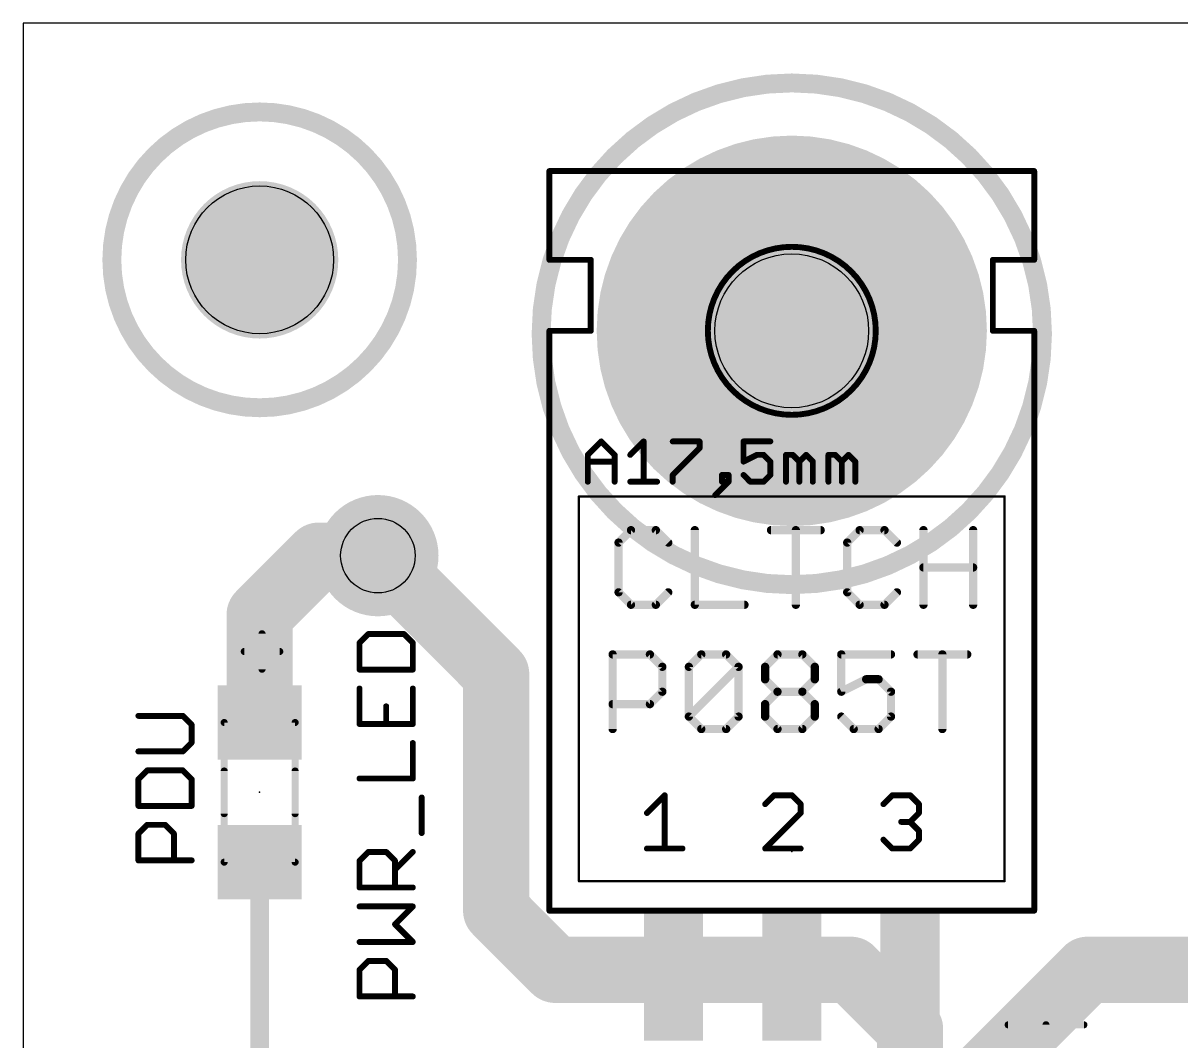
# Model space of a CAD drawing. Extents: x 0 to 5.5, y 0 to 2.75.
# Drawn here: x 0 to 0.979, y 1.89 to 2.75 of the extents above; entities that cross this region are included whole.
import ezdxf

# ---------------------------------------------------------------- set-up
doc = ezdxf.new("R2010")
doc.units = 0
for name, color, linetype in [('1', 14, 'CONTINUOUS'), ('16', 174, 'CONTINUOUS'), ('18', 94, 'CONTINUOUS'), ('20', 178, 'CONTINUOUS'), ('21', 250, 'CONTINUOUS'), ('22', 250, 'CONTINUOUS'), ('23', 178, 'CONTINUOUS'), ('25', 250, 'CONTINUOUS'), ('27', 250, 'CONTINUOUS'), ('29', 250, 'CONTINUOUS'), ('30', 250, 'CONTINUOUS'), ('31', 250, 'CONTINUOUS'), ('42', 174, 'CONTINUOUS'), ('43', 94, 'CONTINUOUS'), ('44', 250, 'CONTINUOUS'), ('51', 250, 'CONTINUOUS')]:
    doc.layers.add(name, color=color, linetype=linetype)

# ---------------------------------------------------------------- blocks, each defined once
blk = doc.blocks.new('RECT')
blk.add_solid([(-0.5, -0.5), (0.5, -0.5), (-0.5, 0.5), (0.5, 0.5)])
blk = doc.blocks.new('ROUNDV')
at = {"const_width": 0.5}
blk.add_lwpolyline([(0, -0.25, 1), (0, 0.25, 1), (0, -0.25)], format="xyb", dxfattribs=at)

msp = doc.modelspace()

# ---------------------------------------------------------------- linework, layer by layer
at = {"layer": '1'}
for points, const_width in [([(0.25, 2.3), (0.2, 2.25)], 0.056), ([(0.3, 2.3), (0.25, 2.3)], 0.056), ([(0.2, 2.25), (0.2, 2.159)], 0.056), ([(0.2, 2.041), (0.2, 1.800394)], 0.016)]:
    msp.add_lwpolyline(points, dxfattribs=dict(at, const_width=const_width))
for points, const_width in [([(0.25, 2.314, 1), (0.25, 2.286)], 0.028), ([(0.259899, 2.290101, 1), (0.240101, 2.309899)], 0.028), ([(0.3, 2.286, 1), (0.3, 2.314)], 0.028), ([(0.214, 2.25, 1), (0.186, 2.25)], 0.028), ([(0.190101, 2.259899, 1), (0.209899, 2.240101)], 0.028), ([(0.186, 2.159, 1), (0.214, 2.159)], 0.028), ([(0.204, 2.041, 1), (0.196, 2.041)], 0.008)]:
    msp.add_lwpolyline(points, format="xyb", dxfattribs=dict(at, const_width=const_width))
at = {"layer": '16', "const_width": 0.056}
for points in [[(0.4, 2.2), (0.3, 2.3)], [(0.4, 2), (0.4, 2.2)], [(0.45, 1.95), (0.4, 2)], [(0.7, 1.95), (0.45, 1.95)], [(0.75, 1.9), (0.7, 1.95)], [(0.9, 1.95), (0.75, 1.8)], [(1.25, 1.95), (0.9, 1.95)], [(0.75, 1.8), (0.75, 1.9)]]:
    msp.add_lwpolyline(points, dxfattribs=at)
at = {"layer": '16', "const_width": 0.028}
for points in [[(0.309899, 2.309899, 1), (0.290101, 2.290101)], [(0.414, 2.2, 1), (0.386, 2.2)], [(0.390101, 2.190101, 1), (0.409899, 2.209899)], [(0.409899, 2.009899, 1), (0.390101, 1.990101)], [(0.386, 2, 1), (0.414, 2)], [(0.45, 1.964, 1), (0.45, 1.936)], [(0.709899, 1.959899, 1), (0.690101, 1.940101)], [(0.7, 1.936, 1), (0.7, 1.964)], [(0.9, 1.964, 1), (0.9, 1.936)], [(0.909899, 1.940101, 1), (0.890101, 1.959899)], [(0.440101, 1.940101, 1), (0.459899, 1.959899)], [(0.764, 1.9, 1), (0.736, 1.9)], [(0.740101, 1.890101, 1), (0.759899, 1.909899)]]:
    msp.add_lwpolyline(points, format="xyb", dxfattribs=at)
at = {"layer": '20'}
for p, q in [((5.5, 2.75), (0, 2.75)), ((0, 2.75), (0, 0))]:
    msp.add_line(p, q, dxfattribs=at)
for centre, radius in [((0.2, 2.55), 0.0625), ((0.65, 2.49), 0.065)]:
    msp.add_circle(centre, radius, dxfattribs=at)
at = {"layer": '21'}
for points, const_width in [([(0.2, 2.425, 1), (0.2, 2.675, 1), (0.2, 2.425)], 0.016), ([(0.445, 2.62625, 1), (0.445, 2.62375)], 0.0025), ([(0.44625, 2.625, 1), (0.44375, 2.625)], 0.0025), ([(0.85625, 2.625, 1), (0.85375, 2.625)], 0.0025), ([(0.855, 2.62375, 1), (0.855, 2.62625)], 0.0025), ([(0.65, 2.419, 1), (0.65, 2.561, 1), (0.65, 2.419)], 0.005), ([(0.445, 2.55125, 1), (0.445, 2.54875)], 0.0025), ([(0.44375, 2.55, 1), (0.44625, 2.55)], 0.0025), ([(0.48125, 2.55, 1), (0.47875, 2.55)], 0.0025), ([(0.48, 2.54875, 1), (0.48, 2.55125)], 0.0025), ([(0.82125, 2.55, 1), (0.81875, 2.55)], 0.0025), ([(0.82, 2.55125, 1), (0.82, 2.54875)], 0.0025), ([(0.85375, 2.55, 1), (0.85625, 2.55)], 0.0025), ([(0.855, 2.54875, 1), (0.855, 2.55125)], 0.0025), ([(0.44625, 2.49, 1), (0.44375, 2.49)], 0.0025), ([(0.445, 2.49125, 1), (0.445, 2.48875)], 0.0025), ([(0.47875, 2.49, 1), (0.48125, 2.49)], 0.0025), ([(0.48, 2.48875, 1), (0.48, 2.49125)], 0.0025), ([(0.82, 2.49125, 1), (0.82, 2.48875)], 0.0025), ([(0.81875, 2.49, 1), (0.82125, 2.49)], 0.0025), ([(0.85625, 2.49, 1), (0.85375, 2.49)], 0.0025), ([(0.855, 2.48875, 1), (0.855, 2.49125)], 0.0025), ([(0.489727, 2.397413, 1), (0.487959, 2.395645)], 0.0025), ([(0.489727, 2.395645, 1), (0.487959, 2.397413)], 0.0025), ([(0.526004, 2.396529, 1), (0.523504, 2.396529)], 0.0025), ([(0.525638, 2.395645, 1), (0.52387, 2.397413)], 0.0025), ([(0.549321, 2.397779, 1), (0.549321, 2.395279)], 0.0025), ([(0.573257, 2.396529, 1), (0.570757, 2.396529)], 0.0025), ([(0.572007, 2.395279, 1), (0.572007, 2.397779)], 0.0025), ([(0.609172, 2.397779, 1), (0.609172, 2.395279)], 0.0025), ([(0.610422, 2.396529, 1), (0.607922, 2.396529)], 0.0025), ([(0.631859, 2.395279, 1), (0.631859, 2.397779)], 0.0025), ([(0.570757, 2.390858, 1), (0.573257, 2.390858)], 0.0025), ([(0.572891, 2.389974, 1), (0.571123, 2.391741)], 0.0025), ([(0.47875, 2.385186, 1), (0.47625, 2.385186)], 0.0025), ([(0.476616, 2.38607, 1), (0.478384, 2.384302)], 0.0025), ([(0.4775, 2.380765, 1), (0.4775, 2.378265)], 0.0025), ([(0.501436, 2.385186, 1), (0.498936, 2.385186)], 0.0025), ([(0.499302, 2.384302, 1), (0.50107, 2.38607)], 0.0025), ([(0.500186, 2.378265, 1), (0.500186, 2.380765)], 0.0025), ([(0.512527, 2.38607, 1), (0.514295, 2.384302)], 0.0025), ([(0.608613, 2.380633, 1), (0.609732, 2.378396)], 0.0025), ([(0.607922, 2.379515, 1), (0.610422, 2.379515)], 0.0025), ([(0.620516, 2.386436, 1), (0.620516, 2.383936)], 0.0025), ([(0.621075, 2.384068, 1), (0.619956, 2.386304)], 0.0025), ([(0.627071, 2.38607, 1), (0.625303, 2.384302)], 0.0025), ([(0.626187, 2.383936, 1), (0.626187, 2.386436)], 0.0025), ([(0.633109, 2.379515, 1), (0.630609, 2.379515)], 0.0025), ([(0.630975, 2.378631, 1), (0.632742, 2.380398)], 0.0025), ([(0.646333, 2.385186, 1), (0.643833, 2.385186)], 0.0025), ([(0.645083, 2.386436, 1), (0.645083, 2.383936)], 0.0025), ([(0.651639, 2.38607, 1), (0.649871, 2.384302)], 0.0025), ([(0.650755, 2.383936, 1), (0.650755, 2.386436)], 0.0025), ([(0.657676, 2.379515, 1), (0.655176, 2.379515)], 0.0025), ([(0.655542, 2.380398, 1), (0.65731, 2.378631)], 0.0025), ([(0.655542, 2.378631, 1), (0.65731, 2.380398)], 0.0025), ([(0.662982, 2.38607, 1), (0.661214, 2.384302)], 0.0025), ([(0.662982, 2.384302, 1), (0.661214, 2.38607)], 0.0025), ([(0.669019, 2.379515, 1), (0.666519, 2.379515)], 0.0025), ([(0.666885, 2.378631, 1), (0.668653, 2.380398)], 0.0025), ([(0.682244, 2.385186, 1), (0.679744, 2.385186)], 0.0025), ([(0.680994, 2.386436, 1), (0.680994, 2.383936)], 0.0025), ([(0.687549, 2.38607, 1), (0.685781, 2.384302)], 0.0025), ([(0.686665, 2.383936, 1), (0.686665, 2.386436)], 0.0025), ([(0.693587, 2.379515, 1), (0.691087, 2.379515)], 0.0025), ([(0.691453, 2.380398, 1), (0.693221, 2.378631)], 0.0025), ([(0.691453, 2.378631, 1), (0.693221, 2.380398)], 0.0025), ([(0.698892, 2.38607, 1), (0.697124, 2.384302)], 0.0025), ([(0.698892, 2.384302, 1), (0.697124, 2.38607)], 0.0025), ([(0.70493, 2.379515, 1), (0.70243, 2.379515)], 0.0025), ([(0.702796, 2.378631, 1), (0.704564, 2.380398)], 0.0025), ([(0.550571, 2.368172, 1), (0.548071, 2.368172)], 0.0025), ([(0.548437, 2.369055, 1), (0.550205, 2.367288)], 0.0025), ([(0.590904, 2.369422, 1), (0.590904, 2.366922)], 0.0025), ([(0.592154, 2.368172, 1), (0.589654, 2.368172)], 0.0025), ([(0.597825, 2.368172, 1), (0.595325, 2.368172)], 0.0025), ([(0.596575, 2.366922, 1), (0.596575, 2.369422)], 0.0025), ([(0.610056, 2.369055, 1), (0.608289, 2.367288)], 0.0025), ([(0.630609, 2.368172, 1), (0.633109, 2.368172)], 0.0025), ([(0.632742, 2.367288, 1), (0.630975, 2.369055)], 0.0025), ([(0.47625, 2.3625, 1), (0.47875, 2.3625)], 0.0025), ([(0.498936, 2.3625, 1), (0.501436, 2.3625)], 0.0025), ([(0.513411, 2.36375, 1), (0.513411, 2.36125)], 0.0025), ([(0.523504, 2.3625, 1), (0.526004, 2.3625)], 0.0025), ([(0.536097, 2.36125, 1), (0.536097, 2.36375)], 0.0025), ([(0.548071, 2.3625, 1), (0.550571, 2.3625)], 0.0025), ([(0.590904, 2.36375, 1), (0.590904, 2.36125)], 0.0025), ([(0.589654, 2.3625, 1), (0.592154, 2.3625)], 0.0025), ([(0.595325, 2.3625, 1), (0.597825, 2.3625)], 0.0025), ([(0.597459, 2.361616, 1), (0.595691, 2.363384)], 0.0025), ([(0.596575, 2.36125, 1), (0.596575, 2.36375)], 0.0025), ([(0.614844, 2.36375, 1), (0.614844, 2.36125)], 0.0025), ([(0.61396, 2.361616, 1), (0.615728, 2.363384)], 0.0025), ([(0.625303, 2.363384, 1), (0.627071, 2.361616)], 0.0025), ([(0.626187, 2.36125, 1), (0.626187, 2.36375)], 0.0025), ([(0.643833, 2.3625, 1), (0.646333, 2.3625)], 0.0025), ([(0.655176, 2.3625, 1), (0.657676, 2.3625)], 0.0025), ([(0.666519, 2.3625, 1), (0.669019, 2.3625)], 0.0025), ([(0.679744, 2.3625, 1), (0.682244, 2.3625)], 0.0025), ([(0.691087, 2.3625, 1), (0.693587, 2.3625)], 0.0025), ([(0.70243, 2.3625, 1), (0.70493, 2.3625)], 0.0025), ([(0.47, 2.3505, 1), (0.47, 2.3495)], 0.001), ([(0.4705, 2.35, 1), (0.4695, 2.35)], 0.001), ([(0.584348, 2.352041, 1), (0.586116, 2.350273)], 0.0025), ([(0.8305, 2.35, 1), (0.8295, 2.35)], 0.001), ([(0.83, 2.3495, 1), (0.83, 2.3505)], 0.001), ([(0.2035, 2.234, 1), (0.2005, 2.234)], 0.003), ([(0.187, 2.2205, 1), (0.187, 2.2175)], 0.003), ([(0.217, 2.2175, 1), (0.217, 2.2205)], 0.003), ([(0.2005, 2.204, 1), (0.2035, 2.204)], 0.003), ([(0.1715, 2.118, 1), (0.1685, 2.118)], 0.003), ([(0.2315, 2.118, 1), (0.2285, 2.118)], 0.003), ([(0.1685, 2.082, 1), (0.1715, 2.082)], 0.003), ([(0.2285, 2.082, 1), (0.2315, 2.082)], 0.003), ([(0.47, 2.0255, 1), (0.47, 2.0245)], 0.001), ([(0.4695, 2.025, 1), (0.4705, 2.025)], 0.001), ([(0.8295, 2.025, 1), (0.8305, 2.025)], 0.001), ([(0.83, 2.0245, 1), (0.83, 2.0255)], 0.001), ([(0.445, 2.00125, 1), (0.445, 1.99875)], 0.0025), ([(0.44375, 2, 1), (0.44625, 2)], 0.0025), ([(0.85375, 2, 1), (0.85625, 2)], 0.0025), ([(0.855, 1.99875, 1), (0.855, 2.00125)], 0.0025), ([(0.832945, 1.905023, 1), (0.832945, 1.902023)], 0.003), ([(0.866473, 1.903523, 1), (0.863473, 1.903523)], 0.003), ([(0.897, 1.902023, 1), (0.897, 1.905023)], 0.003)]:
    msp.add_lwpolyline(points, format="xyb", dxfattribs=dict(at, const_width=const_width))
for points, const_width in [([(0.855, 2.625), (0.445, 2.625)], 0.005), ([(0.445, 2.55), (0.445, 2.625)], 0.005), ([(0.855, 2.55), (0.855, 2.625)], 0.005), ([(0.48, 2.55), (0.445, 2.55)], 0.005), ([(0.48, 2.49), (0.48, 2.55)], 0.005), ([(0.82, 2.49), (0.82, 2.55)], 0.005), ([(0.82, 2.55), (0.855, 2.55)], 0.005), ([(0.445, 2), (0.445, 2.49)], 0.005), ([(0.445, 2.49), (0.48, 2.49)], 0.005), ([(0.855, 2.49), (0.82, 2.49)], 0.005), ([(0.855, 2), (0.855, 2.49)], 0.005), ([(0.4775, 2.385186), (0.488843, 2.396529)], 0.005), ([(0.488843, 2.396529), (0.500186, 2.385186)], 0.005), ([(0.513411, 2.385186), (0.524754, 2.396529)], 0.005), ([(0.524754, 2.396529), (0.524754, 2.3625)], 0.005), ([(0.549321, 2.396529), (0.572007, 2.396529)], 0.005), ([(0.572007, 2.396529), (0.572007, 2.390858)], 0.005), ([(0.631859, 2.396529), (0.609172, 2.396529)], 0.005), ([(0.609172, 2.396529), (0.609172, 2.379515)], 0.005), ([(0.572007, 2.390858), (0.549321, 2.368172)], 0.005), ([(0.4775, 2.3625), (0.4775, 2.385186)], 0.005), ([(0.4775, 2.379515), (0.500186, 2.379515)], 0.005), ([(0.500186, 2.385186), (0.500186, 2.3625)], 0.005), ([(0.609172, 2.379515), (0.620516, 2.385186)], 0.005), ([(0.620516, 2.385186), (0.626187, 2.385186)], 0.005), ([(0.626187, 2.385186), (0.631859, 2.379515)], 0.005), ([(0.631859, 2.379515), (0.631859, 2.368172)], 0.005), ([(0.645083, 2.3625), (0.645083, 2.385186)], 0.005), ([(0.645083, 2.385186), (0.650755, 2.385186)], 0.005), ([(0.650755, 2.385186), (0.656426, 2.379515)], 0.005), ([(0.656426, 2.379515), (0.662098, 2.385186)], 0.005), ([(0.656426, 2.379515), (0.656426, 2.3625)], 0.005), ([(0.662098, 2.385186), (0.667769, 2.379515)], 0.005), ([(0.667769, 2.379515), (0.667769, 2.3625)], 0.005), ([(0.680994, 2.3625), (0.680994, 2.385186)], 0.005), ([(0.680994, 2.385186), (0.686665, 2.385186)], 0.005), ([(0.686665, 2.385186), (0.692337, 2.379515)], 0.005), ([(0.692337, 2.379515), (0.698008, 2.385186)], 0.005), ([(0.692337, 2.379515), (0.692337, 2.3625)], 0.005), ([(0.698008, 2.385186), (0.70368, 2.379515)], 0.005), ([(0.70368, 2.379515), (0.70368, 2.3625)], 0.005), ([(0.549321, 2.368172), (0.549321, 2.3625)], 0.005), ([(0.596575, 2.368172), (0.590904, 2.368172)], 0.005), ([(0.590904, 2.368172), (0.590904, 2.3625)], 0.005), ([(0.596575, 2.3625), (0.596575, 2.368172)], 0.005), ([(0.614844, 2.3625), (0.609172, 2.368172)], 0.005), ([(0.631859, 2.368172), (0.626187, 2.3625)], 0.005), ([(0.513411, 2.3625), (0.536097, 2.3625)], 0.005), ([(0.585232, 2.351157), (0.596575, 2.3625)], 0.005), ([(0.590904, 2.3625), (0.596575, 2.3625)], 0.005), ([(0.626187, 2.3625), (0.614844, 2.3625)], 0.005), ([(0.83, 2.35), (0.47, 2.35)], 0.002), ([(0.47, 2.025), (0.47, 2.35)], 0.002), ([(0.83, 2.35), (0.83, 2.025)], 0.002), ([(0.202, 2.234), (0.202, 2.204)], 0.006), ([(0.187, 2.219), (0.217, 2.219)], 0.006), ([(0.17, 2.118), (0.17, 2.082)], 0.006), ([(0.23, 2.082), (0.23, 2.118)], 0.006), ([(0.47, 2.025), (0.83, 2.025)], 0.002), ([(0.445, 2), (0.855, 2)], 0.005), ([(0.832945, 1.903523), (0.897, 1.903523)], 0.006), ([(0.864973, 1.86082), (0.864973, 1.903523)], 0.006)]:
    msp.add_lwpolyline(points, dxfattribs=dict(at, const_width=const_width))
at = {"layer": '22', "const_width": 0.016}
msp.add_lwpolyline([(0.65, 2.2755, 1), (0.65, 2.6995, 1), (0.65, 2.2755)], format="xyb", dxfattribs=at)
at = {"layer": '23'}
for p in [(0.2, 2.1), (0.65, 2.05)]:
    msp.add_point(p, dxfattribs=at)
at = {"layer": '25'}
for points, const_width in [([(0.514009, 2.321554), (0.5035, 2.311045)], 0.007), ([(0.535027, 2.321554), (0.514009, 2.321554)], 0.007), ([(0.545536, 2.311045), (0.535027, 2.321554)], 0.007), ([(0.567955, 2.321554), (0.567955, 2.2585)], 0.007), ([(0.63241, 2.321554), (0.674446, 2.321554)], 0.007), ([(0.653428, 2.2585), (0.653428, 2.321554)], 0.007), ([(0.707374, 2.321554), (0.696865, 2.311045)], 0.007), ([(0.728392, 2.321554), (0.707374, 2.321554)], 0.007), ([(0.738901, 2.311045), (0.728392, 2.321554)], 0.007), ([(0.76132, 2.2585), (0.76132, 2.321554)], 0.007), ([(0.803356, 2.321554), (0.803356, 2.2585)], 0.007), ([(0.5035, 2.311045), (0.5035, 2.269009)], 0.007), ([(0.696865, 2.311045), (0.696865, 2.269009)], 0.007), ([(0.76132, 2.290027), (0.803356, 2.290027)], 0.007), ([(0.5035, 2.269009), (0.514009, 2.2585)], 0.007), ([(0.535027, 2.2585), (0.545536, 2.269009)], 0.007), ([(0.696865, 2.269009), (0.707374, 2.2585)], 0.007), ([(0.728392, 2.2585), (0.738901, 2.269009)], 0.007), ([(0.514009, 2.2585), (0.535027, 2.2585)], 0.007), ([(0.567955, 2.2585), (0.609991, 2.2585)], 0.007), ([(0.707374, 2.2585), (0.728392, 2.2585)], 0.007), ([(0.134994, 2.164604), (0.097462, 2.164604)], 0.005), ([(0.1425, 2.157098), (0.134994, 2.164604)], 0.005), ([(0.1425, 2.142085), (0.1425, 2.157098)], 0.005), ([(0.134994, 2.134578), (0.1425, 2.142085)], 0.005), ([(0.097462, 2.134578), (0.134994, 2.134578)], 0.005), ([(0.104968, 2.118565), (0.097462, 2.111058)], 0.005), ([(0.134994, 2.118565), (0.104968, 2.118565)], 0.005), ([(0.1425, 2.111058), (0.134994, 2.118565)], 0.005), ([(0.097462, 2.111058), (0.097462, 2.088539)], 0.005), ([(0.1425, 2.088539), (0.1425, 2.111058)], 0.005), ([(0.097462, 2.088539), (0.1425, 2.088539)], 0.005), ([(0.097462, 2.065019), (0.104968, 2.072526)], 0.005), ([(0.097462, 2.0425), (0.097462, 2.065019)], 0.005), ([(0.104968, 2.072526), (0.119981, 2.072526)], 0.005), ([(0.119981, 2.072526), (0.127487, 2.065019)], 0.005), ([(0.127487, 2.065019), (0.127487, 2.0425)], 0.005), ([(0.1425, 2.0425), (0.097462, 2.0425)], 0.005)]:
    msp.add_lwpolyline(points, dxfattribs=dict(at, const_width=const_width))
for points, const_width in [([(0.514009, 2.323304, 1), (0.514009, 2.319804)], 0.0035), ([(0.515246, 2.320316, 1), (0.512772, 2.322791)], 0.0035), ([(0.536264, 2.322791, 1), (0.53379, 2.320316)], 0.0035), ([(0.535027, 2.319804, 1), (0.535027, 2.323304)], 0.0035), ([(0.569705, 2.321554, 1), (0.566205, 2.321554)], 0.0035), ([(0.63241, 2.323304, 1), (0.63241, 2.319804)], 0.0035), ([(0.655178, 2.321554, 1), (0.651678, 2.321554)], 0.0035), ([(0.674446, 2.319804, 1), (0.674446, 2.323304)], 0.0035), ([(0.707374, 2.323304, 1), (0.707374, 2.319804)], 0.0035), ([(0.708611, 2.320316, 1), (0.706136, 2.322791)], 0.0035), ([(0.729629, 2.322791, 1), (0.727154, 2.320316)], 0.0035), ([(0.728392, 2.319804, 1), (0.728392, 2.323304)], 0.0035), ([(0.76307, 2.321554, 1), (0.75957, 2.321554)], 0.0035), ([(0.805106, 2.321554, 1), (0.801606, 2.321554)], 0.0035), ([(0.50525, 2.311045, 1), (0.50175, 2.311045)], 0.0035), ([(0.502263, 2.312282, 1), (0.504737, 2.309807)], 0.0035), ([(0.544298, 2.309807, 1), (0.546773, 2.312282)], 0.0035), ([(0.695627, 2.312282, 1), (0.698102, 2.309807)], 0.0035), ([(0.698615, 2.311045, 1), (0.695115, 2.311045)], 0.0035), ([(0.737663, 2.309807, 1), (0.740138, 2.312282)], 0.0035), ([(0.76132, 2.291777, 1), (0.76132, 2.288277)], 0.0035), ([(0.803356, 2.288277, 1), (0.803356, 2.291777)], 0.0035), ([(0.504737, 2.270246, 1), (0.502263, 2.267772)], 0.0035), ([(0.546773, 2.267772, 1), (0.544298, 2.270246)], 0.0035), ([(0.698102, 2.270246, 1), (0.695627, 2.267772)], 0.0035), ([(0.740138, 2.267772, 1), (0.737663, 2.270246)], 0.0035), ([(0.50175, 2.269009, 1), (0.50525, 2.269009)], 0.0035), ([(0.514009, 2.26025, 1), (0.514009, 2.25675)], 0.0035), ([(0.535027, 2.25675, 1), (0.535027, 2.26025)], 0.0035), ([(0.567955, 2.26025, 1), (0.567955, 2.25675)], 0.0035), ([(0.609991, 2.25675, 1), (0.609991, 2.26025)], 0.0035), ([(0.695115, 2.269009, 1), (0.698615, 2.269009)], 0.0035), ([(0.707374, 2.26025, 1), (0.707374, 2.25675)], 0.0035), ([(0.728392, 2.25675, 1), (0.728392, 2.26025)], 0.0035), ([(0.512772, 2.257263, 1), (0.515246, 2.259737)], 0.0035), ([(0.53379, 2.259737, 1), (0.536264, 2.257263)], 0.0035), ([(0.566205, 2.2585, 1), (0.569705, 2.2585)], 0.0035), ([(0.651678, 2.2585, 1), (0.655178, 2.2585)], 0.0035), ([(0.706136, 2.257263, 1), (0.708611, 2.259737)], 0.0035), ([(0.727154, 2.259737, 1), (0.729629, 2.257263)], 0.0035), ([(0.75957, 2.2585, 1), (0.76307, 2.2585)], 0.0035), ([(0.801606, 2.2585, 1), (0.805106, 2.2585)], 0.0035), ([(0.097462, 2.165854, 1), (0.097462, 2.163354)], 0.0025), ([(0.135877, 2.165488, 1), (0.13411, 2.16372)], 0.0025), ([(0.134994, 2.163354, 1), (0.134994, 2.165854)], 0.0025), ([(0.14375, 2.157098, 1), (0.14125, 2.157098)], 0.0025), ([(0.141616, 2.156214, 1), (0.143384, 2.157982)], 0.0025), ([(0.143384, 2.141201, 1), (0.141616, 2.142969)], 0.0025), ([(0.097462, 2.135828, 1), (0.097462, 2.133328)], 0.0025), ([(0.13411, 2.135462, 1), (0.135877, 2.133695)], 0.0025), ([(0.134994, 2.133328, 1), (0.134994, 2.135828)], 0.0025), ([(0.14125, 2.142085, 1), (0.14375, 2.142085)], 0.0025), ([(0.104968, 2.119815, 1), (0.104968, 2.117315)], 0.0025), ([(0.105852, 2.117681, 1), (0.104084, 2.119449)], 0.0025), ([(0.135877, 2.119449, 1), (0.13411, 2.117681)], 0.0025), ([(0.134994, 2.117315, 1), (0.134994, 2.119815)], 0.0025), ([(0.098712, 2.111058, 1), (0.096212, 2.111058)], 0.0025), ([(0.096578, 2.111942, 1), (0.098345, 2.110175)], 0.0025), ([(0.14375, 2.111058, 1), (0.14125, 2.111058)], 0.0025), ([(0.141616, 2.110175, 1), (0.143384, 2.111942)], 0.0025), ([(0.097462, 2.089789, 1), (0.097462, 2.087289)], 0.0025), ([(0.096212, 2.088539, 1), (0.098712, 2.088539)], 0.0025), ([(0.14125, 2.088539, 1), (0.14375, 2.088539)], 0.0025), ([(0.1425, 2.087289, 1), (0.1425, 2.089789)], 0.0025), ([(0.098712, 2.065019, 1), (0.096212, 2.065019)], 0.0025), ([(0.096578, 2.065903, 1), (0.098345, 2.064135)], 0.0025), ([(0.104968, 2.073776, 1), (0.104968, 2.071276)], 0.0025), ([(0.105852, 2.071642, 1), (0.104084, 2.073409)], 0.0025), ([(0.120865, 2.073409, 1), (0.119097, 2.071642)], 0.0025), ([(0.119981, 2.071276, 1), (0.119981, 2.073776)], 0.0025), ([(0.128737, 2.065019, 1), (0.126237, 2.065019)], 0.0025), ([(0.126603, 2.064135, 1), (0.128371, 2.065903)], 0.0025), ([(0.097462, 2.04375, 1), (0.097462, 2.04125)], 0.0025), ([(0.096212, 2.0425, 1), (0.098712, 2.0425)], 0.0025), ([(0.126237, 2.0425, 1), (0.128737, 2.0425)], 0.0025), ([(0.1425, 2.04125, 1), (0.1425, 2.04375)], 0.0025)]:
    msp.add_lwpolyline(points, format="xyb", dxfattribs=dict(at, const_width=const_width))
at = {"layer": '27'}
for points, const_width in [([(0.291968, 2.233761), (0.284462, 2.226255)], 0.005), ([(0.321994, 2.233761), (0.291968, 2.233761)], 0.005), ([(0.3295, 2.226255), (0.321994, 2.233761)], 0.005), ([(0.284462, 2.226255), (0.284462, 2.203735)], 0.005), ([(0.3295, 2.203735), (0.3295, 2.226255)], 0.005), ([(0.4985, 2.1535), (0.4985, 2.216554)], 0.007), ([(0.4985, 2.216554), (0.530027, 2.216554)], 0.007), ([(0.530027, 2.216554), (0.540536, 2.206045)], 0.007), ([(0.562955, 2.206045), (0.573464, 2.216554)], 0.007), ([(0.573464, 2.216554), (0.594482, 2.216554)], 0.007), ([(0.594482, 2.216554), (0.604991, 2.206045)], 0.007), ([(0.62741, 2.206045), (0.637919, 2.216554)], 0.007), ([(0.637919, 2.216554), (0.658937, 2.216554)], 0.007), ([(0.658937, 2.216554), (0.669446, 2.206045)], 0.007), ([(0.733901, 2.216554), (0.691865, 2.216554)], 0.007), ([(0.691865, 2.216554), (0.691865, 2.185027)], 0.007), ([(0.75632, 2.216554), (0.798356, 2.216554)], 0.007), ([(0.777338, 2.1535), (0.777338, 2.216554)], 0.007), ([(0.284462, 2.203735), (0.3295, 2.203735)], 0.005), ([(0.540536, 2.206045), (0.540536, 2.185027)], 0.007), ([(0.562955, 2.164009), (0.562955, 2.206045)], 0.007), ([(0.562955, 2.164009), (0.604991, 2.206045)], 0.007), ([(0.604991, 2.206045), (0.604991, 2.164009)], 0.007), ([(0.62741, 2.195536), (0.62741, 2.206045)], 0.007), ([(0.669446, 2.206045), (0.669446, 2.195536)], 0.007), ([(0.637919, 2.185027), (0.62741, 2.195536)], 0.007), ([(0.669446, 2.195536), (0.658937, 2.185027)], 0.007), ([(0.691865, 2.185027), (0.712883, 2.195536)], 0.007), ([(0.712883, 2.195536), (0.723392, 2.195536)], 0.007), ([(0.723392, 2.195536), (0.733901, 2.185027)], 0.007), ([(0.284462, 2.187722), (0.284462, 2.157696)], 0.005), ([(0.3295, 2.157696), (0.3295, 2.187722)], 0.005), ([(0.540536, 2.185027), (0.530027, 2.174518)], 0.007), ([(0.62741, 2.174518), (0.637919, 2.185027)], 0.007), ([(0.637919, 2.185027), (0.658937, 2.185027)], 0.007), ([(0.658937, 2.185027), (0.669446, 2.174518)], 0.007), ([(0.733901, 2.185027), (0.733901, 2.164009)], 0.007), ([(0.306981, 2.157696), (0.306981, 2.172709)], 0.005), ([(0.530027, 2.174518), (0.4985, 2.174518)], 0.007), ([(0.62741, 2.164009), (0.62741, 2.174518)], 0.007), ([(0.669446, 2.174518), (0.669446, 2.164009)], 0.007), ([(0.573464, 2.1535), (0.562955, 2.164009)], 0.007), ([(0.604991, 2.164009), (0.594482, 2.1535)], 0.007), ([(0.637919, 2.1535), (0.62741, 2.164009)], 0.007), ([(0.669446, 2.164009), (0.658937, 2.1535)], 0.007), ([(0.702374, 2.1535), (0.691865, 2.164009)], 0.007), ([(0.733901, 2.164009), (0.723392, 2.1535)], 0.007), ([(0.284462, 2.157696), (0.3295, 2.157696)], 0.005), ([(0.594482, 2.1535), (0.573464, 2.1535)], 0.007), ([(0.658937, 2.1535), (0.637919, 2.1535)], 0.007), ([(0.723392, 2.1535), (0.702374, 2.1535)], 0.007), ([(0.3295, 2.111657), (0.3295, 2.141683)], 0.005), ([(0.284462, 2.111657), (0.3295, 2.111657)], 0.005), ([(0.337006, 2.065618), (0.337006, 2.095643)], 0.005), ([(0.284462, 2.042098), (0.291968, 2.049604)], 0.005), ([(0.291968, 2.049604), (0.306981, 2.049604)], 0.005), ([(0.306981, 2.049604), (0.314487, 2.042098)], 0.005), ([(0.314487, 2.034591), (0.3295, 2.049604)], 0.005), ([(0.284462, 2.019578), (0.284462, 2.042098)], 0.005), ([(0.314487, 2.042098), (0.314487, 2.019578)], 0.005), ([(0.3295, 2.019578), (0.284462, 2.019578)], 0.005), ([(0.3295, 2.003565), (0.284462, 2.003565)], 0.005), ([(0.314487, 1.988552), (0.3295, 2.003565)], 0.005), ([(0.3295, 1.973539), (0.314487, 1.988552)], 0.005), ([(0.284462, 1.973539), (0.3295, 1.973539)], 0.005), ([(0.284462, 1.950019), (0.291968, 1.957526)], 0.005), ([(0.291968, 1.957526), (0.306981, 1.957526)], 0.005), ([(0.306981, 1.957526), (0.314487, 1.950019)], 0.005), ([(0.284462, 1.9275), (0.284462, 1.950019)], 0.005), ([(0.314487, 1.950019), (0.314487, 1.9275)], 0.005), ([(0.3295, 1.9275), (0.284462, 1.9275)], 0.005)]:
    msp.add_lwpolyline(points, dxfattribs=dict(at, const_width=const_width))
for points, const_width in [([(0.291968, 2.235011, 1), (0.291968, 2.232511)], 0.0025), ([(0.292852, 2.232877, 1), (0.291084, 2.234645)], 0.0025), ([(0.322877, 2.234645, 1), (0.32111, 2.232877)], 0.0025), ([(0.321994, 2.232511, 1), (0.321994, 2.235011)], 0.0025), ([(0.285712, 2.226255, 1), (0.283212, 2.226255)], 0.0025), ([(0.283578, 2.227139, 1), (0.285345, 2.225371)], 0.0025), ([(0.33075, 2.226255, 1), (0.32825, 2.226255)], 0.0025), ([(0.328616, 2.225371, 1), (0.330384, 2.227139)], 0.0025), ([(0.50025, 2.216554, 1), (0.49675, 2.216554)], 0.0035), ([(0.4985, 2.218304, 1), (0.4985, 2.214804)], 0.0035), ([(0.531264, 2.217791, 1), (0.52879, 2.215316)], 0.0035), ([(0.530027, 2.214804, 1), (0.530027, 2.218304)], 0.0035), ([(0.573464, 2.218304, 1), (0.573464, 2.214804)], 0.0035), ([(0.574701, 2.215316, 1), (0.572227, 2.217791)], 0.0035), ([(0.595719, 2.217791, 1), (0.593244, 2.215316)], 0.0035), ([(0.594482, 2.214804, 1), (0.594482, 2.218304)], 0.0035), ([(0.637919, 2.218304, 1), (0.637919, 2.214804)], 0.0035), ([(0.639156, 2.215316, 1), (0.636681, 2.217791)], 0.0035), ([(0.660174, 2.217791, 1), (0.657699, 2.215316)], 0.0035), ([(0.658937, 2.214804, 1), (0.658937, 2.218304)], 0.0035), ([(0.691865, 2.218304, 1), (0.691865, 2.214804)], 0.0035), ([(0.693615, 2.216554, 1), (0.690115, 2.216554)], 0.0035), ([(0.733901, 2.214804, 1), (0.733901, 2.218304)], 0.0035), ([(0.75632, 2.218304, 1), (0.75632, 2.214804)], 0.0035), ([(0.779088, 2.216554, 1), (0.775588, 2.216554)], 0.0035), ([(0.798356, 2.214804, 1), (0.798356, 2.218304)], 0.0035), ([(0.284462, 2.204985, 1), (0.284462, 2.202485)], 0.0025), ([(0.283212, 2.203735, 1), (0.285712, 2.203735)], 0.0025), ([(0.32825, 2.203735, 1), (0.33075, 2.203735)], 0.0025), ([(0.3295, 2.202485, 1), (0.3295, 2.204985)], 0.0025), ([(0.542286, 2.206045, 1), (0.538786, 2.206045)], 0.0035), ([(0.539298, 2.204807, 1), (0.541773, 2.207282)], 0.0035), ([(0.564705, 2.206045, 1), (0.561205, 2.206045)], 0.0035), ([(0.561718, 2.207282, 1), (0.564192, 2.204807)], 0.0035), ([(0.606741, 2.206045, 1), (0.603241, 2.206045)], 0.0035), ([(0.606228, 2.204807, 1), (0.603753, 2.207282)], 0.0035), ([(0.603753, 2.204807, 1), (0.606228, 2.207282)], 0.0035), ([(0.62916, 2.206045, 1), (0.62566, 2.206045)], 0.0035), ([(0.626173, 2.207282, 1), (0.628647, 2.204807)], 0.0035), ([(0.671196, 2.206045, 1), (0.667696, 2.206045)], 0.0035), ([(0.668208, 2.204807, 1), (0.670683, 2.207282)], 0.0035), ([(0.628647, 2.196773, 1), (0.626173, 2.194298)], 0.0035), ([(0.62566, 2.195536, 1), (0.62916, 2.195536)], 0.0035), ([(0.667696, 2.195536, 1), (0.671196, 2.195536)], 0.0035), ([(0.670683, 2.194298, 1), (0.668208, 2.196773)], 0.0035), ([(0.712883, 2.197286, 1), (0.712883, 2.193786)], 0.0035), ([(0.713665, 2.193971, 1), (0.7121, 2.197101)], 0.0035), ([(0.724629, 2.196773, 1), (0.722154, 2.194298)], 0.0035), ([(0.723392, 2.193786, 1), (0.723392, 2.197286)], 0.0035), ([(0.285712, 2.187722, 1), (0.283212, 2.187722)], 0.0025), ([(0.33075, 2.187722, 1), (0.32825, 2.187722)], 0.0025), ([(0.538786, 2.185027, 1), (0.542286, 2.185027)], 0.0035), ([(0.541773, 2.18379, 1), (0.539298, 2.186264)], 0.0035), ([(0.637919, 2.186777, 1), (0.637919, 2.183277)], 0.0035), ([(0.639156, 2.18379, 1), (0.636681, 2.186264)], 0.0035), ([(0.636681, 2.18379, 1), (0.639156, 2.186264)], 0.0035), ([(0.660174, 2.186264, 1), (0.657699, 2.18379)], 0.0035), ([(0.657699, 2.186264, 1), (0.660174, 2.18379)], 0.0035), ([(0.658937, 2.183277, 1), (0.658937, 2.186777)], 0.0035), ([(0.691082, 2.186592, 1), (0.692648, 2.183462)], 0.0035), ([(0.690115, 2.185027, 1), (0.693615, 2.185027)], 0.0035), ([(0.735651, 2.185027, 1), (0.732151, 2.185027)], 0.0035), ([(0.732663, 2.18379, 1), (0.735138, 2.186264)], 0.0035), ([(0.308231, 2.172709, 1), (0.305731, 2.172709)], 0.0025), ([(0.4985, 2.176268, 1), (0.4985, 2.172768)], 0.0035), ([(0.52879, 2.175755, 1), (0.531264, 2.173281)], 0.0035), ([(0.530027, 2.172768, 1), (0.530027, 2.176268)], 0.0035), ([(0.62916, 2.174518, 1), (0.62566, 2.174518)], 0.0035), ([(0.626173, 2.175755, 1), (0.628647, 2.173281)], 0.0035), ([(0.671196, 2.174518, 1), (0.667696, 2.174518)], 0.0035), ([(0.668208, 2.173281, 1), (0.670683, 2.175755)], 0.0035), ([(0.561205, 2.164009, 1), (0.564705, 2.164009)], 0.0035), ([(0.564192, 2.165246, 1), (0.561718, 2.162772)], 0.0035), ([(0.561718, 2.165246, 1), (0.564192, 2.162772)], 0.0035), ([(0.603241, 2.164009, 1), (0.606741, 2.164009)], 0.0035), ([(0.606228, 2.162772, 1), (0.603753, 2.165246)], 0.0035), ([(0.62566, 2.164009, 1), (0.62916, 2.164009)], 0.0035), ([(0.628647, 2.165246, 1), (0.626173, 2.162772)], 0.0035), ([(0.667696, 2.164009, 1), (0.671196, 2.164009)], 0.0035), ([(0.670683, 2.162772, 1), (0.668208, 2.165246)], 0.0035), ([(0.693102, 2.165246, 1), (0.690627, 2.162772)], 0.0035), ([(0.732151, 2.164009, 1), (0.735651, 2.164009)], 0.0035), ([(0.735138, 2.162772, 1), (0.732663, 2.165246)], 0.0035), ([(0.284462, 2.158946, 1), (0.284462, 2.156446)], 0.0025), ([(0.283212, 2.157696, 1), (0.285712, 2.157696)], 0.0025), ([(0.305731, 2.157696, 1), (0.308231, 2.157696)], 0.0025), ([(0.32825, 2.157696, 1), (0.33075, 2.157696)], 0.0025), ([(0.3295, 2.156446, 1), (0.3295, 2.158946)], 0.0025), ([(0.49675, 2.1535, 1), (0.50025, 2.1535)], 0.0035), ([(0.573464, 2.15525, 1), (0.573464, 2.15175)], 0.0035), ([(0.572227, 2.152263, 1), (0.574701, 2.154737)], 0.0035), ([(0.593244, 2.154737, 1), (0.595719, 2.152263)], 0.0035), ([(0.594482, 2.15175, 1), (0.594482, 2.15525)], 0.0035), ([(0.637919, 2.15525, 1), (0.637919, 2.15175)], 0.0035), ([(0.636681, 2.152263, 1), (0.639156, 2.154737)], 0.0035), ([(0.657699, 2.154737, 1), (0.660174, 2.152263)], 0.0035), ([(0.658937, 2.15175, 1), (0.658937, 2.15525)], 0.0035), ([(0.702374, 2.15525, 1), (0.702374, 2.15175)], 0.0035), ([(0.701136, 2.152263, 1), (0.703611, 2.154737)], 0.0035), ([(0.722154, 2.154737, 1), (0.724629, 2.152263)], 0.0035), ([(0.723392, 2.15175, 1), (0.723392, 2.15525)], 0.0035), ([(0.775588, 2.1535, 1), (0.779088, 2.1535)], 0.0035), ([(0.33075, 2.141683, 1), (0.32825, 2.141683)], 0.0025), ([(0.284462, 2.112907, 1), (0.284462, 2.110407)], 0.0025), ([(0.32825, 2.111657, 1), (0.33075, 2.111657)], 0.0025), ([(0.3295, 2.110407, 1), (0.3295, 2.112907)], 0.0025), ([(0.338256, 2.095643, 1), (0.335756, 2.095643)], 0.0025), ([(0.335756, 2.065618, 1), (0.338256, 2.065618)], 0.0025), ([(0.291968, 2.050854, 1), (0.291968, 2.048354)], 0.0025), ([(0.292852, 2.04872, 1), (0.291084, 2.050488)], 0.0025), ([(0.307865, 2.050488, 1), (0.306097, 2.04872)], 0.0025), ([(0.306981, 2.048354, 1), (0.306981, 2.050854)], 0.0025), ([(0.330384, 2.04872, 1), (0.328616, 2.050488)], 0.0025), ([(0.285712, 2.042098, 1), (0.283212, 2.042098)], 0.0025), ([(0.283578, 2.042982, 1), (0.285345, 2.041214)], 0.0025), ([(0.315737, 2.042098, 1), (0.313237, 2.042098)], 0.0025), ([(0.313603, 2.035475, 1), (0.315371, 2.033707)], 0.0025), ([(0.313603, 2.041214, 1), (0.315371, 2.042982)], 0.0025), ([(0.284462, 2.020828, 1), (0.284462, 2.018328)], 0.0025), ([(0.283212, 2.019578, 1), (0.285712, 2.019578)], 0.0025), ([(0.313237, 2.019578, 1), (0.315737, 2.019578)], 0.0025), ([(0.3295, 2.018328, 1), (0.3295, 2.020828)], 0.0025), ([(0.284462, 2.004815, 1), (0.284462, 2.002315)], 0.0025), ([(0.330384, 2.002681, 1), (0.328616, 2.004449)], 0.0025), ([(0.3295, 2.002315, 1), (0.3295, 2.004815)], 0.0025), ([(0.315371, 1.989436, 1), (0.313603, 1.987668)], 0.0025), ([(0.313603, 1.989436, 1), (0.315371, 1.987668)], 0.0025), ([(0.284462, 1.974789, 1), (0.284462, 1.972289)], 0.0025), ([(0.328616, 1.972655, 1), (0.330384, 1.974423)], 0.0025), ([(0.3295, 1.972289, 1), (0.3295, 1.974789)], 0.0025), ([(0.291968, 1.958776, 1), (0.291968, 1.956276)], 0.0025), ([(0.292852, 1.956642, 1), (0.291084, 1.958409)], 0.0025), ([(0.307865, 1.958409, 1), (0.306097, 1.956642)], 0.0025), ([(0.306981, 1.956276, 1), (0.306981, 1.958776)], 0.0025), ([(0.285712, 1.950019, 1), (0.283212, 1.950019)], 0.0025), ([(0.283578, 1.950903, 1), (0.285345, 1.949135)], 0.0025), ([(0.315737, 1.950019, 1), (0.313237, 1.950019)], 0.0025), ([(0.313603, 1.949135, 1), (0.315371, 1.950903)], 0.0025), ([(0.284462, 1.92875, 1), (0.284462, 1.92625)], 0.0025), ([(0.283212, 1.9275, 1), (0.285712, 1.9275)], 0.0025), ([(0.313237, 1.9275, 1), (0.315737, 1.9275)], 0.0025), ([(0.3295, 1.92625, 1), (0.3295, 1.92875)], 0.0025)]:
    msp.add_lwpolyline(points, format="xyb", dxfattribs=dict(at, const_width=const_width))
at = {"layer": '29'}
for points, const_width in [([(0.2, 2.51675, 1), (0.2, 2.58325, 1), (0.2, 2.51675)], 0.0665), ([(0.65, 2.4555, 1), (0.65, 2.5245, 1), (0.65, 2.4555)], 0.069)]:
    msp.add_lwpolyline(points, format="xyb", dxfattribs=dict(at, const_width=const_width))
at = {"layer": '30'}
for points, const_width in [([(0.2, 2.51675, 1), (0.2, 2.58325, 1), (0.2, 2.51675)], 0.0665), ([(0.65, 2.4555, 1), (0.65, 2.5245, 1), (0.65, 2.4555)], 0.069)]:
    msp.add_lwpolyline(points, format="xyb", dxfattribs=dict(at, const_width=const_width))
at = {"layer": '42', "const_width": 0.165}
msp.add_lwpolyline([(0.65, 2.4075, 1), (0.65, 2.5725, 1), (0.65, 2.4075)], format="xyb", dxfattribs=at)
at = {"layer": '43', "const_width": 0.165}
msp.add_lwpolyline([(0.65, 2.4075, 1), (0.65, 2.5725, 1), (0.65, 2.4075)], format="xyb", dxfattribs=at)
at = {"layer": '44'}
msp.add_circle((0.3, 2.3), 0.031496, dxfattribs=at)
at = {"layer": '51'}
for points, const_width in [([(0.202, 2.234), (0.202, 2.204)], 0.006), ([(0.187, 2.219), (0.217, 2.219)], 0.006), ([(0.23, 2.159), (0.17, 2.159)], 0.006), ([(0.17, 2.159), (0.17, 2.041)], 0.006), ([(0.23, 2.041), (0.23, 2.159)], 0.006), ([(0.5275, 2.082526), (0.542513, 2.097538)], 0.005), ([(0.542513, 2.097538), (0.542513, 2.0525)], 0.005), ([(0.635006, 2.097538), (0.6275, 2.090032)], 0.005), ([(0.650019, 2.097538), (0.635006, 2.097538)], 0.005), ([(0.657526, 2.090032), (0.650019, 2.097538)], 0.005), ([(0.7275, 2.090032), (0.735006, 2.097538)], 0.005), ([(0.735006, 2.097538), (0.750019, 2.097538)], 0.005), ([(0.750019, 2.097538), (0.757526, 2.090032)], 0.005), ([(0.657526, 2.082526), (0.657526, 2.090032)], 0.005), ([(0.757526, 2.090032), (0.757526, 2.082526)], 0.005), ([(0.6275, 2.0525), (0.657526, 2.082526)], 0.005), ([(0.750019, 2.075019), (0.742513, 2.075019)], 0.005), ([(0.757526, 2.082526), (0.750019, 2.075019)], 0.005), ([(0.750019, 2.075019), (0.757526, 2.067513)], 0.005), ([(0.757526, 2.067513), (0.757526, 2.060006)], 0.005), ([(0.735006, 2.0525), (0.7275, 2.060006)], 0.005), ([(0.757526, 2.060006), (0.750019, 2.0525)], 0.005), ([(0.5275, 2.0525), (0.557526, 2.0525)], 0.005), ([(0.657526, 2.0525), (0.6275, 2.0525)], 0.005), ([(0.750019, 2.0525), (0.735006, 2.0525)], 0.005), ([(0.17, 2.041), (0.23, 2.041)], 0.006)]:
    msp.add_lwpolyline(points, dxfattribs=dict(at, const_width=const_width))
for points, const_width in [([(0.2035, 2.234, 1), (0.2005, 2.234)], 0.003), ([(0.187, 2.2205, 1), (0.187, 2.2175)], 0.003), ([(0.217, 2.2175, 1), (0.217, 2.2205)], 0.003), ([(0.2005, 2.204, 1), (0.2035, 2.204)], 0.003), ([(0.17, 2.1605, 1), (0.17, 2.1575)], 0.003), ([(0.1715, 2.159, 1), (0.1685, 2.159)], 0.003), ([(0.2315, 2.159, 1), (0.2285, 2.159)], 0.003), ([(0.23, 2.1575, 1), (0.23, 2.1605)], 0.003), ([(0.543763, 2.097538, 1), (0.541263, 2.097538)], 0.0025), ([(0.543397, 2.096655, 1), (0.541629, 2.098422)], 0.0025), ([(0.635006, 2.098788, 1), (0.635006, 2.096288)], 0.0025), ([(0.63589, 2.096655, 1), (0.634123, 2.098422)], 0.0025), ([(0.650903, 2.098422, 1), (0.649135, 2.096655)], 0.0025), ([(0.650019, 2.096288, 1), (0.650019, 2.098788)], 0.0025), ([(0.735006, 2.098788, 1), (0.735006, 2.096288)], 0.0025), ([(0.73589, 2.096655, 1), (0.734123, 2.098422)], 0.0025), ([(0.750903, 2.098422, 1), (0.749135, 2.096655)], 0.0025), ([(0.750019, 2.096288, 1), (0.750019, 2.098788)], 0.0025), ([(0.626616, 2.090916, 1), (0.628384, 2.089148)], 0.0025), ([(0.658776, 2.090032, 1), (0.656276, 2.090032)], 0.0025), ([(0.656642, 2.089148, 1), (0.658409, 2.090916)], 0.0025), ([(0.726616, 2.090916, 1), (0.728384, 2.089148)], 0.0025), ([(0.758776, 2.090032, 1), (0.756276, 2.090032)], 0.0025), ([(0.756642, 2.089148, 1), (0.758409, 2.090916)], 0.0025), ([(0.526616, 2.083409, 1), (0.528384, 2.081642)], 0.0025), ([(0.656276, 2.082526, 1), (0.658776, 2.082526)], 0.0025), ([(0.658409, 2.081642, 1), (0.656642, 2.083409)], 0.0025), ([(0.742513, 2.076269, 1), (0.742513, 2.073769)], 0.0025), ([(0.750903, 2.075903, 1), (0.749135, 2.074135)], 0.0025), ([(0.749135, 2.075903, 1), (0.750903, 2.074135)], 0.0025), ([(0.750019, 2.073769, 1), (0.750019, 2.076269)], 0.0025), ([(0.756276, 2.082526, 1), (0.758776, 2.082526)], 0.0025), ([(0.758409, 2.081642, 1), (0.756642, 2.083409)], 0.0025), ([(0.758776, 2.067513, 1), (0.756276, 2.067513)], 0.0025), ([(0.756642, 2.066629, 1), (0.758409, 2.068397)], 0.0025), ([(0.728384, 2.06089, 1), (0.726616, 2.059123)], 0.0025), ([(0.756276, 2.060006, 1), (0.758776, 2.060006)], 0.0025), ([(0.758409, 2.059123, 1), (0.756642, 2.06089)], 0.0025), ([(0.5275, 2.05375, 1), (0.5275, 2.05125)], 0.0025), ([(0.541263, 2.0525, 1), (0.543763, 2.0525)], 0.0025), ([(0.557526, 2.05125, 1), (0.557526, 2.05375)], 0.0025), ([(0.6275, 2.05375, 1), (0.6275, 2.05125)], 0.0025), ([(0.626616, 2.053384, 1), (0.628384, 2.051616)], 0.0025), ([(0.657526, 2.05125, 1), (0.657526, 2.05375)], 0.0025), ([(0.735006, 2.05375, 1), (0.735006, 2.05125)], 0.0025), ([(0.734123, 2.051616, 1), (0.73589, 2.053384)], 0.0025), ([(0.749135, 2.053384, 1), (0.750903, 2.051616)], 0.0025), ([(0.750019, 2.05125, 1), (0.750019, 2.05375)], 0.0025), ([(0.17, 2.0425, 1), (0.17, 2.0395)], 0.003), ([(0.1685, 2.041, 1), (0.1715, 2.041)], 0.003), ([(0.2285, 2.041, 1), (0.2315, 2.041)], 0.003), ([(0.23, 2.0395, 1), (0.23, 2.0425)], 0.003)]:
    msp.add_lwpolyline(points, format="xyb", dxfattribs=dict(at, const_width=const_width))

# ---------------------------------------------------------------- block references
at = {"layer": '1', "xscale": 0.055, "yscale": 0.063, "rotation": 90}
for p in [(0.2, 2.159), (0.2, 2.041)]:
    msp.add_blockref('RECT', p, dxfattribs=at)
at = {"layer": '18', "xscale": 0.094488, "yscale": 0.094488}
msp.add_blockref('ROUNDV', (0.3, 2.3), dxfattribs=at)
msp.add_blockref('ROUNDV', (0.3, 2.3), dxfattribs=at)
at = {"layer": '21', "xscale": 0.05, "yscale": 0.11}
for p in [(0.55, 1.945), (0.65, 1.945), (0.75, 1.945)]:
    msp.add_blockref('RECT', p, dxfattribs=at)
at = {"layer": '29', "xscale": 0.102488, "yscale": 0.102488}
msp.add_blockref('ROUNDV', (0.3, 2.3), dxfattribs=at)
at = {"layer": '29', "xscale": 0.063, "yscale": 0.071, "rotation": 90}
for p in [(0.2, 2.159), (0.2, 2.041)]:
    msp.add_blockref('RECT', p, dxfattribs=at)
at = {"layer": '30', "xscale": 0.102488, "yscale": 0.102488}
msp.add_blockref('ROUNDV', (0.3, 2.3), dxfattribs=at)
at = {"layer": '31', "xscale": 0.055, "yscale": 0.063, "rotation": 90}
for p in [(0.2, 2.159), (0.2, 2.041)]:
    msp.add_blockref('RECT', p, dxfattribs=at)

doc.saveas('drawing.dxf')
